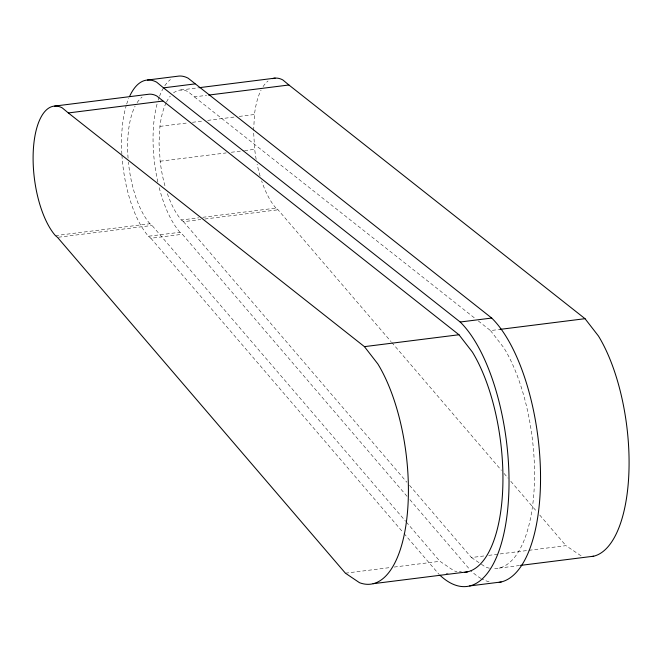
<?xml version="1.0" encoding="UTF-8"?>
<svg xmlns="http://www.w3.org/2000/svg" width="662" height="662" viewBox="0 0 662 662"><rect width="100%" height="100%" fill="white"/><g stroke="black" fill="none" stroke-linecap="round" stroke-linejoin="round"><path stroke-width="0.5" stroke-dasharray="3.31 2.48" d="M166.129 102.825A69.568 28.59 82.8 0 0 159.939 126.392L159.046 143.265L160.163 161.222A69.568 28.59 82.8 0 0 165.574 187.983M253.629 130.389L254.473 114.501A69.568 28.59 82.8 0 1 261.085 90.073M180.618 90.015L197.897 87.839M173.51 92.92A69.568 28.59 82.8 0 1 188.281 91.819L194.388 96.884L206.585 95.345M159.939 126.392L187.387 122.942M192.468 122.305L203.648 120.898M207.719 120.385L235.159 116.934M239.23 116.421L254.473 114.501M160.163 161.222L226.23 152.914M231.311 152.268L243.508 150.737M244.526 150.605L254.696 149.331L253.637 132.375M55.426 235.631L149.951 223.739L152.02 225.452L405.632 521.275M167.387 193.66A69.568 28.59 82.8 0 0 181.438 219.983L198.716 217.806M202.787 217.293L275.971 208.091L278.04 209.804L391.052 341.633M58.504 237.219L152.02 225.452M181.438 219.983L183.506 221.696L200.785 219.527M204.856 219.014L278.04 209.804M121.949 155.272A83.611 34.366 82.8 0 0 148.462 236.243L179.973 232.279L182.398 234.29L407.238 496.55M148.462 236.243L150.886 238.246L182.398 234.29M478.32 320.971L490.492 330.578L498.627 329.552M345.407 573.184L390.133 567.566M394.196 567.053L439.94 561.302L454 570.793A125.077 51.413 82.8 0 0 456.962 571.72M409.546 485.354L471.435 557.545L484.65 555.881M488.713 555.368L565.96 545.654L580.053 555.161A125.308 51.504 82.8 0 0 583.015 556.097M446.122 573.433L448.157 573.176M459.337 571.769L461.364 571.513M499.156 568.087L519.48 565.53M471.435 557.545L480.546 563.693M481.373 564.256L485.519 567.053A125.308 51.504 82.8 0 0 491.452 568.534M194.388 96.884L475.076 318.414M391.73 342.42L501.382 470.326M504.072 473.462L508.11 478.171M510.799 481.307L537.039 511.916M539.729 515.053L565.96 545.654M183.506 221.696L406.849 482.217M409.927 499.694L469.846 569.577M406.303 522.061L439.94 561.302M150.886 238.246L403.323 532.711M404.002 533.498L439.005 574.326M490.492 330.578L503.923 347.898A125.308 51.504 82.8 0 1 534.209 487.952A125.308 51.504 82.8 0 1 492.437 568.633M121.882 154.238A83.611 34.366 82.8 0 1 126.061 106.152M126.682 104.091A83.611 34.366 82.8 0 1 128.784 98.282M149.951 223.739A69.336 28.499 82.8 0 1 128.428 162.19M128.08 158.177A69.336 28.499 82.8 0 1 135.114 106.119M137.092 102.684A69.336 28.499 82.8 0 1 142.049 97.099M489.086 581.807A139.351 57.28 82.8 0 1 481.944 578.96M481.117 578.514A139.351 57.28 82.8 0 1 470.517 570.363M179.973 232.279A83.611 34.366 82.8 0 1 159.079 187.156M157.862 182.067A83.611 34.366 82.8 0 1 157.573 102.188M158.193 100.127A83.611 34.366 82.8 0 1 159.203 97.149M159.559 96.189A83.611 34.366 82.8 0 1 163.133 88.468M164.805 85.77A83.611 34.366 82.8 0 1 170.44 79.556M166.551 101.965A69.568 28.59 82.8 0 1 170.308 96.081M275.971 208.091A69.568 28.59 82.8 0 1 261.606 180.85M260.108 176.092A69.568 28.59 82.8 0 1 257.121 164.25M256.169 159.327A69.568 28.59 82.8 0 1 254.696 149.331M263.071 86.631A69.568 28.59 82.8 0 1 268.036 81.029"/><path stroke-width="0.99" d="M147.477 80.028L178.988 76.064A83.611 34.366 82.8 0 1 188.198 78.232L491.701 318.05A139.351 57.28 82.8 0 1 540.415 468.994A139.351 57.28 82.8 0 1 499.222 582.361M129.562 96.503A83.611 34.366 82.8 0 1 156.687 82.196L163.514 87.864L195.025 83.9M198.914 87.715L275.152 78.124M54.607 106.094L149.14 94.203A69.336 28.499 82.8 0 1 156.778 95.998L458.965 334.749L472.37 352.043A125.077 51.413 82.8 0 1 502.789 487.439A125.077 51.413 82.8 0 1 464.782 572.316M208.613 95.088L288.913 84.993L585.026 318.687L598.448 336.015A125.308 51.504 82.8 0 1 628.966 470.55A125.308 51.504 82.8 0 1 591.803 556.568M68.335 112.945L364.431 346.64L377.837 363.935A125.077 51.413 82.8 0 1 407.56 511.238A125.077 51.413 82.8 0 1 359.466 582.676L345.407 573.184L57.486 237.344L55.426 235.631A69.336 28.499 82.8 0 1 33.299 150.555A69.336 28.499 82.8 0 1 62.245 107.889L68.335 112.945L162.86 101.054M163.514 87.864L460.189 322.013L491.701 318.05M499.636 329.428L585.026 318.687M364.431 346.64L458.965 334.749M373.078 583.71L467.612 571.819M520.498 565.398L593.682 556.196M469.664 585.936L501.175 581.972M288.913 84.993L282.815 79.928A69.568 28.59 82.8 0 0 272.396 78.662M460.189 322.013A139.351 57.28 82.8 0 1 508.151 504.328A139.351 57.28 82.8 0 1 439.808 575.096"/></g></svg>
